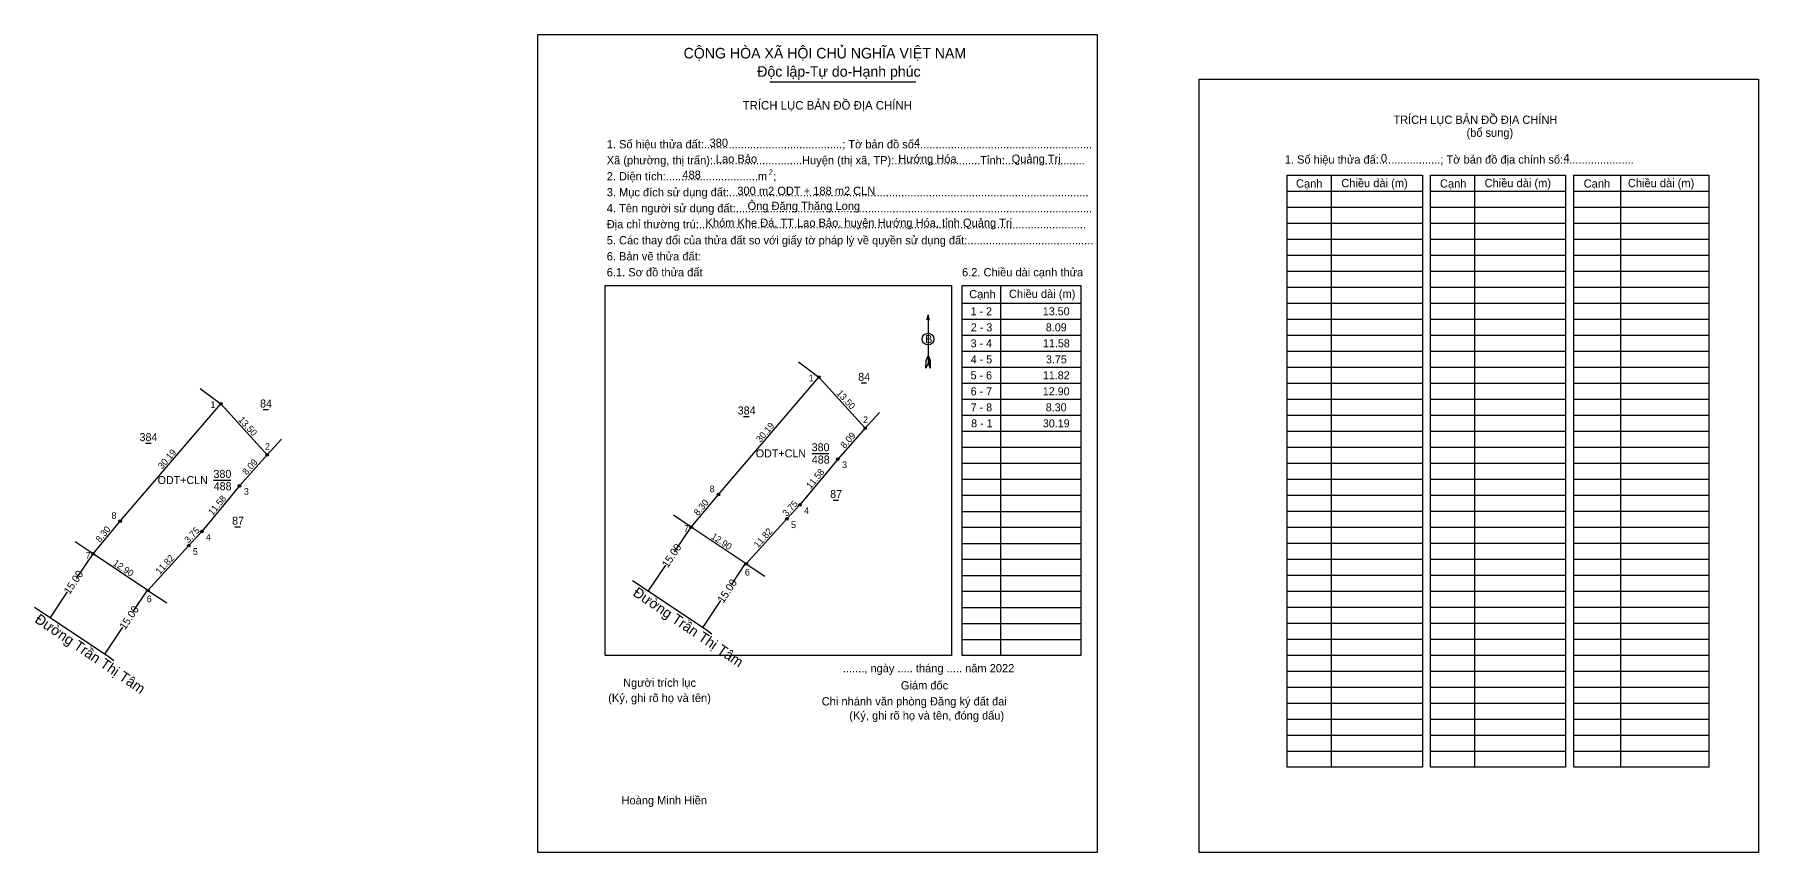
# Model space of a CAD drawing. Extents: x 536690 to 537470, y 1838939 to 1839103.
# Drawn here: x 536690.1 to 537026.8, y 1838943.1 to 1839102.9 of the extents above; entities that cross this region are included whole.
import ezdxf

# ---------------------------------------------------------------- set-up
doc = ezdxf.new("R2010")
doc.units = 0
for name, color, linetype in [('Level 1', 7, 'Continuous'), ('Level 10', 7, 'Continuous'), ('Level 11', 7, 'Continuous'), ('Level 13', 7, 'Continuous'), ('Level 2', 7, 'Continuous'), ('Level 20', 7, 'Continuous'), ('Level 27', 7, 'Continuous'), ('Level 36', 7, 'Continuous'), ('Level 4', 7, 'Continuous'), ('Level 49', 7, 'Continuous'), ('Level 50', 7, 'Continuous'), ('Level 52', 7, 'Continuous'), ('Level 6', 7, 'Continuous'), ('Level 9', 7, 'Continuous')]:
    doc.layers.add(name, color=color, linetype=linetype)

msp = doc.modelspace()

# ---------------------------------------------------------------- linework, layer by layer
at = {"layer": 'Level 1'}
for p, q in [((536788.41, 1839102.88), (536788.41, 1839102.88)), ((536917.58, 1839094.17), (536917.58, 1839094.17)), ((536943.33, 1839075.43), (536943.33, 1838959.8)), ((536971.31, 1839075.43), (536971.31, 1838959.8)), ((536999.81, 1839075.43), (536999.81, 1838959.8)), ((536934.73, 1839072.31), (536961.14, 1839072.31)), ((536962.71, 1839072.31), (536989.12, 1839072.31)), ((536990.69, 1839072.31), (537017.1, 1839072.31)), ((536934.73, 1839069.18), (536961.14, 1839069.18)), ((536962.71, 1839069.18), (536989.12, 1839069.18)), ((536990.69, 1839069.18), (537017.1, 1839069.18)), ((536934.73, 1839066.06), (536961.14, 1839066.06)), ((536962.71, 1839066.06), (536989.12, 1839066.06)), ((536990.69, 1839066.06), (537017.1, 1839066.06)), ((536934.73, 1839062.93), (536961.14, 1839062.93)), ((536962.71, 1839062.93), (536989.12, 1839062.93)), ((536990.69, 1839062.93), (537017.1, 1839062.93)), ((536934.73, 1839059.81), (536961.14, 1839059.81)), ((536962.71, 1839059.81), (536989.12, 1839059.81)), ((536990.69, 1839059.81), (537017.1, 1839059.81)), ((536934.73, 1839056.68), (536961.14, 1839056.68)), ((536962.71, 1839056.68), (536989.12, 1839056.68)), ((536990.69, 1839056.68), (537017.1, 1839056.68)), ((536801.56, 1839053.87), (536801.56, 1839053.87)), ((536878.75, 1839053.87), (536878.75, 1838981.63)), ((536934.73, 1839053.55), (536961.14, 1839053.55)), ((536962.71, 1839053.55), (536989.12, 1839053.55)), ((536990.69, 1839053.55), (537017.1, 1839053.55)), ((536871.25, 1839050.38), (536894.43, 1839050.38)), ((536934.73, 1839050.43), (536961.14, 1839050.43)), ((536962.71, 1839050.43), (536989.12, 1839050.43)), ((536990.69, 1839050.43), (537017.1, 1839050.43)), ((536864.62, 1839048.11), (536864.62, 1839038.66)), ((536871.25, 1839047.26), (536894.43, 1839047.26)), ((536934.73, 1839047.3), (536961.14, 1839047.3)), ((536962.71, 1839047.3), (536989.12, 1839047.3)), ((536990.69, 1839047.3), (537017.1, 1839047.3)), ((536871.25, 1839044.13), (536894.43, 1839044.13)), ((536934.73, 1839044.18), (536961.14, 1839044.18)), ((536962.71, 1839044.18), (536989.12, 1839044.18)), ((536990.69, 1839044.18), (537017.1, 1839044.18)), ((536864.2, 1839037.69), (536864.22, 1839039.26)), ((536864.62, 1839038.66), (536864.2, 1839037.69)), ((536864.62, 1839040.22), (536864.22, 1839039.26)), ((536864.62, 1839040.22), (536865.02, 1839039.26)), ((536864.62, 1839040.09), (536865.02, 1839039.12)), ((536864.62, 1839039.95), (536865.02, 1839038.98)), ((536864.62, 1839039.81), (536865.02, 1839038.84)), ((536864.62, 1839039.67), (536865.02, 1839038.7)), ((536864.62, 1839039.54), (536865.02, 1839038.56)), ((536864.62, 1839039.4), (536865.02, 1839038.42)), ((536864.62, 1839039.27), (536865.03, 1839038.28)), ((536864.62, 1839039.13), (536865.03, 1839038.14)), ((536864.62, 1839039), (536865.03, 1839038)), ((536864.62, 1839038.86), (536865.03, 1839037.86)), ((536864.62, 1839038.66), (536865.03, 1839037.69)), ((536865.03, 1839037.69), (536865.02, 1839039.26)), ((536871.25, 1839041.01), (536894.43, 1839041.01)), ((536934.73, 1839041.05), (536961.14, 1839041.05)), ((536962.71, 1839041.05), (536989.12, 1839041.05)), ((536990.69, 1839041.05), (537017.1, 1839041.05)), ((536871.25, 1839037.88), (536894.43, 1839037.88)), ((536871.25, 1839034.76), (536894.43, 1839034.76)), ((536934.73, 1839037.93), (536961.14, 1839037.93)), ((536934.73, 1839034.8), (536961.14, 1839034.8)), ((536962.71, 1839037.93), (536989.12, 1839037.93)), ((536962.71, 1839034.8), (536989.12, 1839034.8)), ((536990.69, 1839037.93), (537017.1, 1839037.93)), ((536990.69, 1839034.8), (537017.1, 1839034.8)), ((536871.25, 1839031.63), (536894.43, 1839031.63)), ((536934.73, 1839031.68), (536961.14, 1839031.68)), ((536962.71, 1839031.68), (536989.12, 1839031.68)), ((536990.69, 1839031.68), (537017.1, 1839031.68)), ((536871.25, 1839028.51), (536894.43, 1839028.51)), ((536934.73, 1839028.55), (536961.14, 1839028.55)), ((536962.71, 1839028.55), (536989.12, 1839028.55)), ((536990.69, 1839028.55), (537017.1, 1839028.55)), ((536871.25, 1839025.38), (536894.43, 1839025.38)), ((536934.73, 1839025.43), (536961.14, 1839025.43)), ((536962.71, 1839025.43), (536989.12, 1839025.43)), ((536990.69, 1839025.43), (537017.1, 1839025.43)), ((536871.25, 1839022.26), (536894.43, 1839022.26)), ((536934.73, 1839022.3), (536961.14, 1839022.3)), ((536962.71, 1839022.3), (536989.12, 1839022.3)), ((536990.69, 1839022.3), (537017.1, 1839022.3)), ((536871.25, 1839019.13), (536894.43, 1839019.13)), ((536934.73, 1839019.18), (536961.14, 1839019.18)), ((536962.71, 1839019.18), (536989.12, 1839019.18)), ((536990.69, 1839019.18), (537017.1, 1839019.18)), ((536871.25, 1839016.01), (536894.43, 1839016.01)), ((536934.73, 1839016.05), (536961.14, 1839016.05)), ((536962.71, 1839016.05), (536989.12, 1839016.05)), ((536990.69, 1839016.05), (537017.1, 1839016.05)), ((536871.25, 1839012.88), (536894.43, 1839012.88)), ((536934.73, 1839012.93), (536961.14, 1839012.93)), ((536962.71, 1839012.93), (536989.12, 1839012.93)), ((536990.69, 1839012.93), (537017.1, 1839012.93)), ((536871.25, 1839009.75), (536894.43, 1839009.75)), ((536934.73, 1839009.8), (536961.14, 1839009.8)), ((536962.71, 1839009.8), (536989.12, 1839009.8)), ((536990.69, 1839009.8), (537017.1, 1839009.8)), ((536871.25, 1839006.63), (536894.43, 1839006.63)), ((536934.73, 1839006.68), (536961.14, 1839006.68)), ((536962.71, 1839006.68), (536989.12, 1839006.68)), ((536990.69, 1839006.68), (537017.1, 1839006.68)), ((536871.25, 1839003.5), (536894.43, 1839003.5)), ((536934.73, 1839003.55), (536961.14, 1839003.55)), ((536962.71, 1839003.55), (536989.12, 1839003.55)), ((536990.69, 1839003.55), (537017.1, 1839003.55)), ((536871.25, 1839000.38), (536894.43, 1839000.38)), ((536934.73, 1839000.43), (536961.14, 1839000.43)), ((536962.71, 1839000.43), (536989.12, 1839000.43)), ((536990.69, 1839000.43), (537017.1, 1839000.43)), ((536871.25, 1838997.25), (536894.43, 1838997.25)), ((536934.73, 1838997.3), (536961.14, 1838997.3)), ((536962.71, 1838997.3), (536989.12, 1838997.3)), ((536990.69, 1838997.3), (537017.1, 1838997.3)), ((536871.25, 1838994.13), (536894.43, 1838994.13)), ((536871.25, 1838991), (536894.43, 1838991)), ((536934.73, 1838994.18), (536961.14, 1838994.18)), ((536934.73, 1838991.05), (536961.14, 1838991.05)), ((536962.71, 1838994.18), (536989.12, 1838994.18)), ((536962.71, 1838991.05), (536989.12, 1838991.05)), ((536990.69, 1838994.18), (537017.1, 1838994.18)), ((536990.69, 1838991.05), (537017.1, 1838991.05)), ((536871.25, 1838987.88), (536894.43, 1838987.88)), ((536934.73, 1838987.93), (536961.14, 1838987.93)), ((536962.71, 1838987.93), (536989.12, 1838987.93)), ((536990.69, 1838987.93), (537017.1, 1838987.93)), ((536871.25, 1838984.75), (536894.43, 1838984.75)), ((536934.73, 1838984.8), (536961.14, 1838984.8)), ((536962.71, 1838984.8), (536989.12, 1838984.8)), ((536990.69, 1838984.8), (537017.1, 1838984.8)), ((536869.17, 1838981.63), (536869.17, 1838981.63)), ((536934.73, 1838981.68), (536961.14, 1838981.68)), ((536962.71, 1838981.68), (536989.12, 1838981.68)), ((536990.69, 1838981.68), (537017.1, 1838981.68)), ((536934.73, 1838978.55), (536961.14, 1838978.55)), ((536962.71, 1838978.55), (536989.12, 1838978.55)), ((536990.69, 1838978.55), (537017.1, 1838978.55)), ((536934.73, 1838975.43), (536961.14, 1838975.43)), ((536962.71, 1838975.43), (536989.12, 1838975.43)), ((536990.69, 1838975.43), (537017.1, 1838975.43)), ((536934.73, 1838972.3), (536961.14, 1838972.3)), ((536962.71, 1838972.3), (536989.12, 1838972.3)), ((536990.69, 1838972.3), (537017.1, 1838972.3)), ((536934.73, 1838969.18), (536961.14, 1838969.18)), ((536962.71, 1838969.18), (536989.12, 1838969.18)), ((536990.69, 1838969.18), (537017.1, 1838969.18)), ((536934.73, 1838966.05), (536961.14, 1838966.05)), ((536962.71, 1838966.05), (536989.12, 1838966.05)), ((536990.69, 1838966.05), (537017.1, 1838966.05)), ((536934.73, 1838962.93), (536961.14, 1838962.93)), ((536962.71, 1838962.93), (536989.12, 1838962.93)), ((536990.69, 1838962.93), (537017.1, 1838962.93)), ((536897.62, 1838943.12), (536897.62, 1838943.12)), ((537026.78, 1838943.12), (537026.78, 1838943.12))]:
    msp.add_line(p, q, dxfattribs=at)
for points in [[(536934.73, 1839075.43), (536961.14, 1839075.43), (536961.14, 1838959.8), (536934.73, 1838959.8)], [(536962.71, 1839075.43), (536989.12, 1839075.43), (536989.12, 1838959.8), (536962.71, 1838959.8)], [(536990.69, 1839075.43), (537017.1, 1839075.43), (537017.1, 1838959.8), (536990.69, 1838959.8)], [(536801.56, 1839053.87), (536869.17, 1839053.87), (536869.17, 1838981.63), (536801.56, 1838981.63)], [(536871.25, 1839053.87), (536894.43, 1839053.87), (536894.43, 1838981.63), (536871.25, 1838981.63)]]:
    msp.add_lwpolyline(points, close=True, dxfattribs=at)
msp.add_lwpolyline([(536864.89, 1839047.11), (536864.62, 1839048.11), (536864.34, 1839047.11)], dxfattribs=at)
msp.add_circle((536864.62, 1839043.39), 1.15, dxfattribs=at)
at = {"layer": 'Level 10'}
for p, q in [((536823.67, 1839013.06), (536843.32, 1839035.98)), ((536843.32, 1839035.98), (536852.37, 1839025.97)), ((536852.37, 1839025.97), (536846.97, 1839019.95)), ((536846.97, 1839019.95), (536839.61, 1839011)), ((536818.36, 1839006.68), (536823.67, 1839013.06)), ((536837.05, 1839008.26), (536829.09, 1838999.52)), ((536839.61, 1839011), (536837.05, 1839008.26)), ((536829.09, 1838999.52), (536818.36, 1839006.68))]:
    msp.add_line(p, q, dxfattribs=at)
msp.add_lwpolyline([(536839.3, 1839038.96), (536843.32, 1839035.98)], dxfattribs=at)
at = {"layer": 'Level 11'}
for centre in [(536843.32, 1839035.98), (536852.37, 1839025.97), (536846.97, 1839019.95), (536823.67, 1839013.06), (536823.67, 1839013.06), (536839.61, 1839011), (536837.05, 1839008.26), (536818.36, 1839006.68), (536829.09, 1838999.52)]:
    msp.add_circle(centre, 0.26, dxfattribs=at)
at = {"layer": 'Level 13'}
for p, q in [((536833.73, 1839093.64), (536862.24, 1839093.64)), ((536815.12, 1839001.83), (536818.36, 1839006.68)), ((536810.03, 1838994.2), (536813.4, 1838999.24)), ((536826.21, 1838995.39), (536829, 1838999.58)), ((536820.68, 1838987.1), (536824.17, 1838992.33))]:
    msp.add_line(p, q, dxfattribs=at)
at = {"layer": 'Level 2'}
for points in [[(536788.41, 1839102.88), (536897.62, 1839102.88), (536897.62, 1838943.12), (536788.41, 1838943.12)], [(536917.58, 1839094.17), (537026.79, 1839094.17), (537026.79, 1838943.12), (536917.58, 1838943.12)]]:
    msp.add_lwpolyline(points, close=True, dxfattribs=at)
at = {"layer": 'Level 20'}
for p, q in [((536706.87, 1839007.85), (536726.52, 1839030.77)), ((536726.52, 1839030.77), (536735.57, 1839020.76)), ((536734.76, 1839029.61), (536735.84, 1839029.61)), ((536711.81, 1839023.04), (536712.89, 1839023.04)), ((536735.57, 1839020.76), (536738.35, 1839023.87)), ((536735.57, 1839020.76), (536730.17, 1839014.74)), ((536730.17, 1839014.74), (536722.81, 1839005.79)), ((536725.11, 1839015.86), (536728.45, 1839015.86)), ((536701.56, 1839001.47), (536706.87, 1839007.85)), ((536722.81, 1839005.79), (536720.25, 1839003.05)), ((536729.27, 1839006.74), (536730.35, 1839006.74)), ((536701.56, 1839001.47), (536698.09, 1839003.78)), ((536701.56, 1839001.47), (536698.09, 1839003.78)), ((536698.32, 1838996.62), (536701.56, 1839001.47)), ((536712.29, 1838994.31), (536701.56, 1839001.47)), ((536720.25, 1839003.05), (536712.29, 1838994.31)), ((536709.41, 1838990.18), (536712.2, 1838994.37)), ((536712.29, 1838994.32), (536715.98, 1838991.86)), ((536690.13, 1838991.05), (536704.12, 1838981.73)), ((536693.23, 1838988.99), (536696.6, 1838994.03)), ((536703.88, 1838981.89), (536707.37, 1838987.12)), ((536704.12, 1838981.73), (536704.51, 1838981.47)), ((536704.51, 1838981.47), (536705.61, 1838980.63))]:
    msp.add_line(p, q, dxfattribs=at)
msp.add_lwpolyline([(536722.5, 1839033.75), (536726.52, 1839030.77)], dxfattribs=at)
for centre in [(536726.52, 1839030.77), (536735.57, 1839020.76), (536730.17, 1839014.74), (536706.87, 1839007.85), (536706.87, 1839007.85), (536722.81, 1839005.79), (536701.56, 1839001.47), (536720.25, 1839003.05), (536712.29, 1838994.31)]:
    msp.add_circle(centre, 0.26, dxfattribs=at)
at = {"layer": 'Level 27'}
for p, q in [((536852.37, 1839025.97), (536855.15, 1839029.08)), ((536818.36, 1839006.68), (536814.89, 1839008.99)), ((536818.36, 1839006.68), (536814.89, 1839008.99))]:
    msp.add_line(p, q, dxfattribs=at)
at = {"layer": 'Level 4'}
msp.add_line((536829.09, 1838999.52), (536832.78, 1838997.07), dxfattribs=at)
at = {"layer": 'Level 50'}
for p, q in [((536806.93, 1838996.26), (536820.92, 1838986.94)), ((536820.92, 1838986.94), (536821.31, 1838986.68)), ((536821.31, 1838986.68), (536822.41, 1838985.84))]:
    msp.add_line(p, q, dxfattribs=at)
at = {"layer": 'Level 9'}
for p, q in [((536851.56, 1839034.82), (536852.63, 1839034.82)), ((536828.61, 1839028.25), (536829.68, 1839028.25)), ((536841.91, 1839021.07), (536845.25, 1839021.07)), ((536846.07, 1839011.94), (536847.15, 1839011.94))]:
    msp.add_line(p, q, dxfattribs=at)

# ---------------------------------------------------------------- texts
at = {"layer": 'Level 1'}
for s, height, p in [('TRÍCH LỤC BẢN ĐỒ ĐỊA CHÍNH', 1.6668, (536828.41, 1839088.22)), ('TRÍCH LỤC BẢN ĐỒ ĐỊA CHÍNH', 1.6147, (536955.48, 1839085.43)), ('1. Số hiệu thửa đất:.............................................; Tờ bản đồ số:.........................................................', 1.61466, (536801.88, 1839080.64)), ('(bổ sung)', 1.615, (536969.76, 1839082.9)), ('Xã (phường, thị trấn):.............................Huyện (thị xã, TP):............................Tỉnh:..........................', 1.61466, (536801.88, 1839077.52)), ('1. Số hiệu thửa đấ:....................; Tờ bản đồ địa chính số:.......................', 1.6147, (536934.28, 1839077.66)), ('2. Diện tích:..............................m  ;', 1.6147, (536801.88, 1839074.39)), ('2', 1.04, (536833.5, 1839075.48)), ('3. Mục đích sử dụng đất:.....................................................................................................................', 1.61466, (536801.88, 1839071.27)), ('Cạnh', 1.615, (536936.47, 1839072.98)), ('Chiều dài (m)', 1.6147, (536945.32, 1839073.06)), ('Cạnh', 1.615, (536964.58, 1839072.98)), ('Chiều dài (m)', 1.6147, (536973.3, 1839073.06)), ('Cạnh', 1.615, (536992.64, 1839072.98)), ('Chiều dài (m)', 1.6147, (537001.28, 1839073.06)), ('4. Tên người sử dụng đất:....................................................................................................................', 1.61466, (536801.88, 1839068.14)), ('Địa chỉ thường trú:..............................................................................................................................', 1.61466, (536801.88, 1839065.02)), ('5. Các thay đổi của thửa đất so với giấy tờ pháp lý về quyền sử dụng đất:.........................................', 1.61466, (536801.88, 1839061.89)), ('6. Bản vẽ thửa đất:', 1.6147, (536801.88, 1839058.76)), ('6.1. Sơ đồ thửa đất', 1.6147, (536801.88, 1839055.64)), ('6.2. Chiều dài cạnh thửa', 1.6147, (536871.25, 1839055.64)), ('Cạnh', 1.615, (536872.66, 1839051.37)), ('Chiều dài (m)', 1.6147, (536880.42, 1839051.43)), ('B', 1.56, (536864.04, 1839042.62)), ('......., ngày ..... tháng ..... năm 2022', 1.6147, (536847.97, 1838978.3)), ('(Ký, ghi rõ họ và tên)', 1.6147, (536802.17, 1838972.52)), ('Người trích lục', 1.6147, (536805.06, 1838975.48)), ('Giám đốc', 1.615, (536859.31, 1838974.96)), ('Chi nhánh văn phòng Đăng ký đất đai', 1.6147, (536843.86, 1838971.84)), ('(Ký, ghi rõ họ và tên, đóng dấu)', 1.6147, (536849.24, 1838969.08)), ('Hoàng Minh Hiền', 1.6147, (536804.76, 1838952.52))]:
    msp.add_text(s, height=height, dxfattribs=at).set_placement(p)
at = {"layer": 'Level 13'}
for s, height, p in [('CỘNG HÒA XÃ HỘI CHỦ NGHĨA VIỆT NAM', 2.0626, (536816.89, 1839098.2)), ('Độc lập-Tự do-Hạnh phúc', 2.0626, (536831.27, 1839094.63)), ('ODT+CLN', 1.563, (536830.98, 1839020.29)), ('380', 1.563, (536841.89, 1839021.49)), ('488', 1.563, (536841.92, 1839019.09))]:
    msp.add_text(s, height=height, dxfattribs=at).set_placement(p)
for p in [(536813.78, 1838998.6), (536824.64, 1838991.7)]:
    msp.add_text('15.00', height=1.5, rotation=56.2853, dxfattribs=at).set_placement(p)
at = {"layer": 'Level 20'}
for s, height, p in [('84', 1.563, (536734.18, 1839030.03)), ('1', 1.3, (536724.5, 1839029.93)), ('384', 1.563, (536710.65, 1839023.46)), ('2', 1.3, (536735.13, 1839021.78)), ('380', 1.563, (536725.09, 1839016.28)), ('ODT+CLN', 1.563, (536714.18, 1839015.08)), ('488', 1.563, (536725.12, 1839013.88)), ('3', 1.3, (536731.03, 1839013.01)), ('8', 1.3, (536705.17, 1839008.28)), ('87', 1.563, (536728.71, 1839007.15)), ('4', 1.3, (536723.62, 1839004.04)), ('7', 1.3, (536700.13, 1839000.53)), ('5', 1.3, (536721.06, 1839001.27)), ('6', 1.3, (536712.05, 1838992.01))]:
    msp.add_text(s, height=height, dxfattribs=at).set_placement(p)
for s, height, rotation, p in [('13.50', 1.302, 312.1166, (536729.85, 1839027.56)), ('30.19', 1.302, 49.3925, (536715.08, 1839017.9)), ('8.09', 1.302, 48.1076, (536731.54, 1839016.74)), ('11.58', 1.302, 50.568, (536724.91, 1839008.84)), ('8.30', 1.302, 50.2298, (536702.92, 1839003.59)), ('3.75', 1.302, 46.9451, (536720.2, 1839003.45)), ('11.82', 1.302, 47.6741, (536714.61, 1838997.32)), ('15.00', 1.5, 56.2853, (536696.98, 1838993.39)), ('12.90', 1.302, 326.2853, (536705.33, 1838999.33)), ('15.00', 1.5, 56.2853, (536707.84, 1838986.49)), ('Đường Trần Thị Tâm', 2, 325.6867, (536690.03, 1838988.23))]:
    msp.add_text(s, height=height, rotation=rotation, dxfattribs=at).set_placement(p)
at = {"layer": 'Level 36'}
for s, p in [('84', (536850.98, 1839035.23)), ('384', (536827.45, 1839028.67)), ('87', (536845.51, 1839012.36))]:
    msp.add_text(s, height=1.563, dxfattribs=at).set_placement(p)
at = {"layer": 'Level 4'}
msp.add_text('Đường Trần Thị Tâm', height=2, rotation=325.6867, dxfattribs=at).set_placement((536806.83, 1838993.44))
at = {"layer": 'Level 49'}
for s, rotation, p in [('13.50', 312.1166, (536846.65, 1839032.76)), ('30.19', 49.3925, (536831.88, 1839023.11)), ('8.09', 48.1076, (536848.34, 1839021.95)), ('11.58', 50.568, (536841.71, 1839014.04)), ('8.30', 50.2298, (536819.72, 1839008.8)), ('3.75', 46.9451, (536837, 1839008.66)), ('12.90', 326.2853, (536822.13, 1839004.54)), ('11.82', 47.6741, (536831.41, 1839002.53))]:
    msp.add_text(s, height=1.302, rotation=rotation, dxfattribs=at).set_placement(p)
at = {"layer": 'Level 52'}
for s, p in [('1 - 2', (536872.93, 1839048.04)), ('13.50', (536887.03, 1839048.04)), ('2 - 3', (536872.98, 1839044.91)), ('8.09', (536887.62, 1839044.91)), ('3 - 4', (536872.93, 1839041.79)), ('11.58', (536887.06, 1839041.79)), ('4 - 5', (536872.96, 1839038.66)), ('3.75', (536887.64, 1839038.66)), ('5 - 6', (536872.93, 1839035.54)), ('11.82', (536887.04, 1839035.54)), ('6 - 7', (536872.94, 1839032.41)), ('12.90', (536887.03, 1839032.41)), ('7 - 8', (536872.95, 1839029.29)), ('8.30', (536887.61, 1839029.29)), ('8 - 1', (536873.03, 1839026.16)), ('30.19', (536887.04, 1839026.16))]:
    msp.add_text(s, height=1.563, dxfattribs=at).set_placement(p)
at = {"layer": 'Level 6'}
for s, height, p in [('380', 1.615, (536821.95, 1839080.93)), ('4', 1.61, (536861.87, 1839080.95)), ('Lao Bảo', 1.615, (536823.19, 1839077.82)), ('Hướng Hóa', 1.615, (536858.8, 1839077.8)), ('Quảng Trị', 1.615, (536880.94, 1839077.81)), ('0', 1.61, (536953.05, 1839077.94)), ('4', 1.61, (536988.69, 1839077.95)), ('488', 1.615, (536816.65, 1839074.68)), ('300 m2 ODT + 188 m2 CLN', 1.6147, (536827.38, 1839071.54)), ('Ông Đặng Thăng Long', 1.6147, (536829.38, 1839068.59)), ('Khóm Khe Đá, TT Lao Bảo, huyện Hướng Hóa, tỉnh Quảng Trị', 1.6147, (536821.16, 1839065.31))]:
    msp.add_text(s, height=height, dxfattribs=at).set_placement(p)
at = {"layer": 'Level 9'}
for s, p in [('1', (536841.3, 1839035.14)), ('2', (536851.92, 1839026.99)), ('3', (536847.83, 1839018.21)), ('8', (536821.97, 1839013.48)), ('5', (536837.86, 1839006.48)), ('4', (536840.42, 1839009.25)), ('7', (536816.93, 1839005.74)), ('6', (536828.85, 1838997.21))]:
    msp.add_text(s, height=1.3, dxfattribs=at).set_placement(p)

doc.saveas('drawing.dxf')
